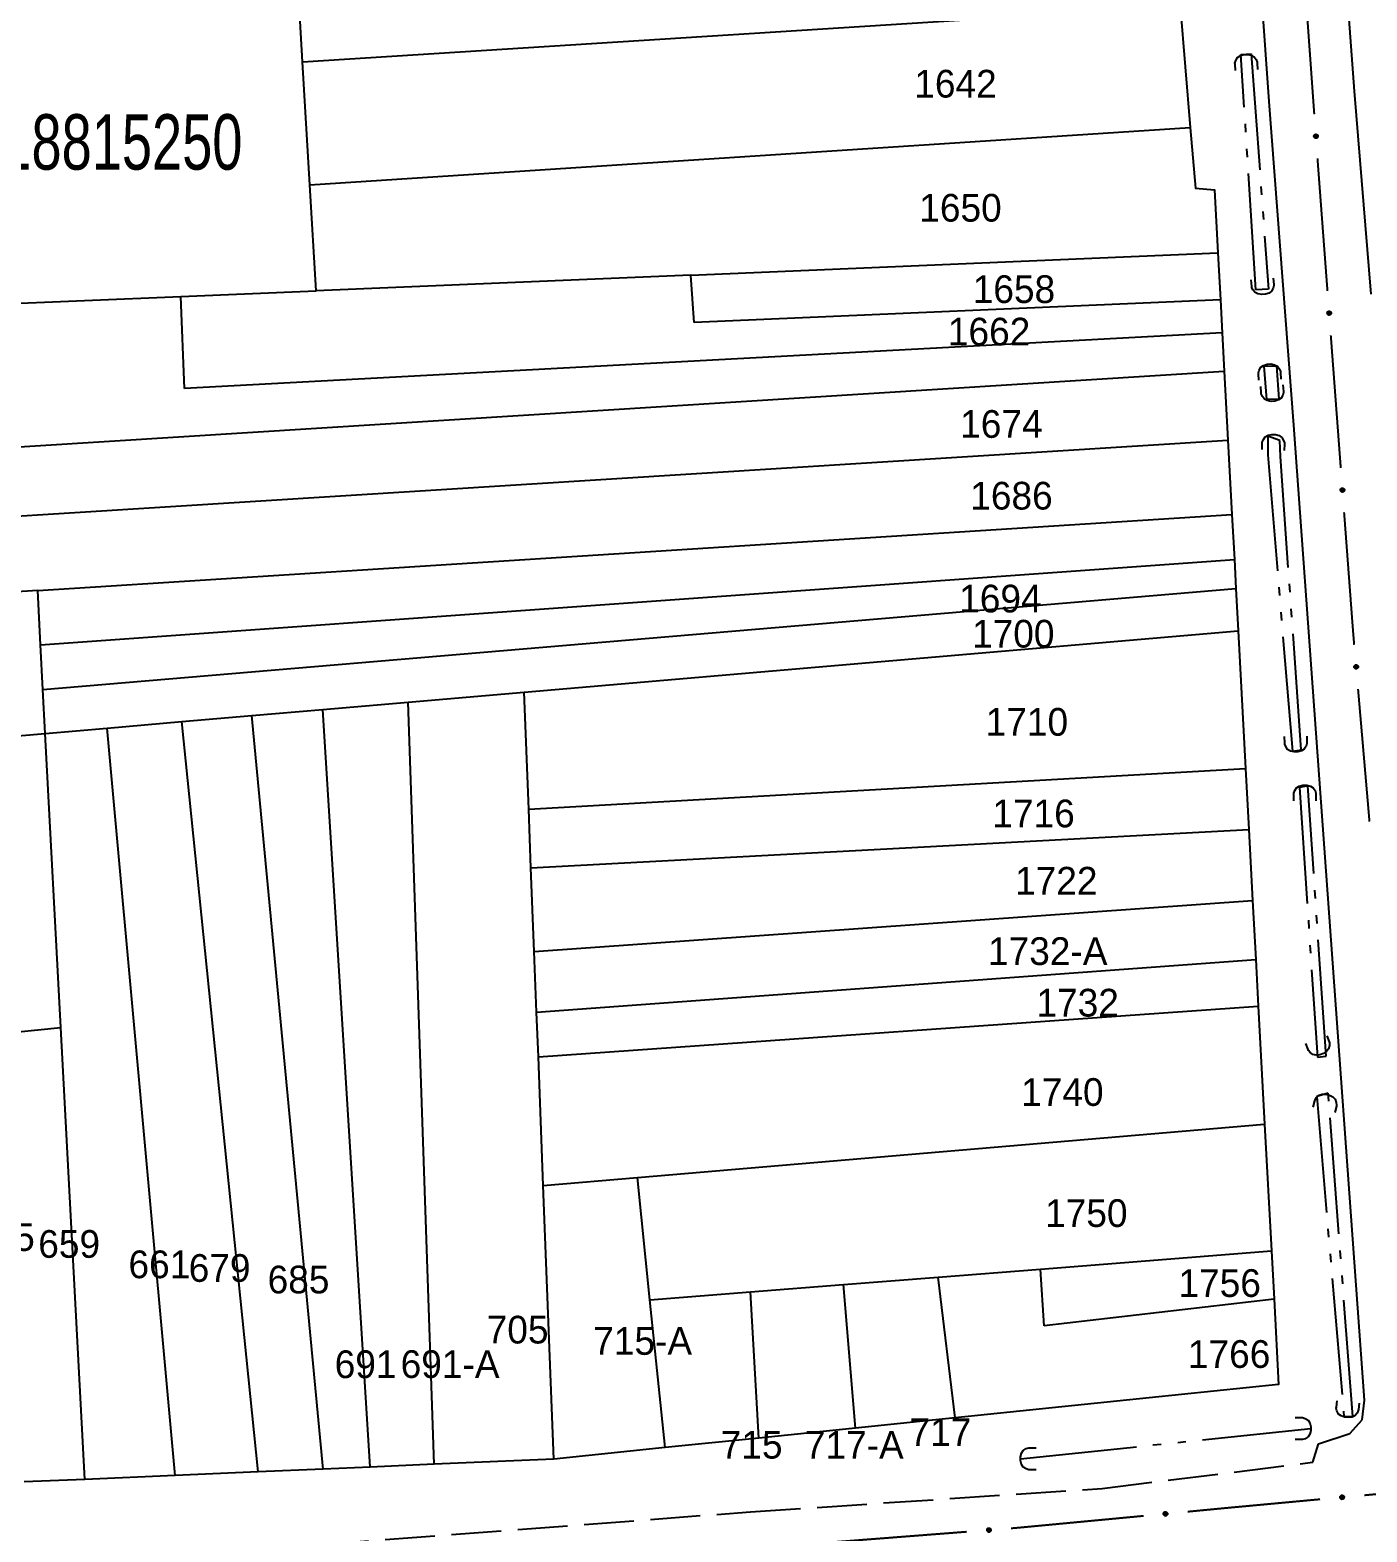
# Model space of a CAD drawing. Extents: x 201225 to 202591, y 4854937 to 4856079.
# Drawn here: x 202036.1 to 202156.7, y 4855340.4 to 4855475.9 of the extents above; entities that cross this region are included whole.
import ezdxf
from ezdxf.enums import TextEntityAlignment as Align

# ---------------------------------------------------------------- set-up
doc = ezdxf.new("R2010")
doc.units = 0
doc.header["$LTSCALE"] = 1.5
doc.header["$MEASUREMENT"] = 0
doc.linetypes.add('TRACO_05', pattern=[11, 7, -1, 0.5, -1, 0.5, -1])
doc.linetypes.add('TRACO_11', pattern=[8, 3, -1, 3, -1])
for name, color, linetype in [('CD_MALHA_LOTES', 7, 'CONTINUOUS'), ('CD_TXT_QUADRA', 2, 'CONTINUOUS'), ('HD-VALAS-DRENOS', 170, 'CONTINUOUS'), ('RU-QUADRA', 210, 'CONTINUOUS'), ('SV-BUEIRO-VALA', 7, 'CONTINUOUS'), ('SV-EIXO-RUA-PAV', 20, 'CONTINUOUS'), ('SV-RUA-PAVIM', 7, 'CONTINUOUS'), ('Th_NmrPort', 7, 'CONTINUOUS')]:
    doc.layers.add(name, color=color, linetype=linetype)
doc.styles.add('ARIAL', font='ARIAL.SHX')

# ---------------------------------------------------------------- blocks, each defined once
blk = doc.blocks.new('COD120', base_point=(202325.86, 4856054.02))
at = {"layer": 'SV-BUEIRO-VALA'}
blk.add_lwpolyline([(202324.86, 4856052.62), (202324.86, 4856053.203333), (202324.86, 4856053.290833), (202324.943333, 4856053.524167), (202325.11, 4856053.786667), (202325.36, 4856053.9325), (202325.693333, 4856054.02), (202326.026667, 4856054.02), (202326.36, 4856053.9325), (202326.61, 4856053.786667), (202326.776667, 4856053.524167), (202326.86, 4856053.290833), (202326.86, 4856053.203333), (202326.86, 4856052.62)], dxfattribs=at)

msp = doc.modelspace()

# ---------------------------------------------------------------- linework, layer by layer
at = {"layer": 'CD_MALHA_LOTES', "linetype": 'Continuous', "flags": 128}
for points in [[(202060.7, 4855472.99), (202060.08, 4855483.48)], [(202060.7, 4855472.99), (202139.84, 4855478.01)], [(202139.84, 4855478.01), (202140.76, 4855467.08)], [(202061.36, 4855461.9), (202060.7, 4855472.99)], [(202061.36, 4855461.9), (202140.76, 4855467.08)], [(202140.76, 4855467.08), (202141.23, 4855461.6)], [(202061.93, 4855452.34), (202061.36, 4855461.9)], [(202141.23, 4855461.6), (202142.95, 4855461.44)], [(202142.95, 4855461.44), (202143.25, 4855455.76)], [(202095.72, 4855453.76), (202143.25, 4855455.76)], [(202143.25, 4855455.76), (202143.48, 4855451.54)], [(202095.72, 4855453.76), (202061.93, 4855452.34)], [(202096.03, 4855449.48), (202095.72, 4855453.76)], [(202049.72, 4855451.82), (202061.93, 4855452.34)], [(202023.62, 4855450.73), (202049.72, 4855451.82)], [(202050.05, 4855443.53), (202049.72, 4855451.82)], [(202143.48, 4855451.54), (202096.03, 4855449.48)], [(202143.48, 4855451.54), (202143.64, 4855448.55)], [(202143.64, 4855448.55), (202050.05, 4855443.53)], [(202143.64, 4855448.55), (202143.82, 4855445.09)], [(202024.1, 4855437.58), (202143.82, 4855445.09)], [(202143.82, 4855445.09), (202144.16, 4855438.87)], [(202024.32, 4855431.35), (202144.16, 4855438.87)], [(202144.16, 4855438.87), (202144.52, 4855432.15)], [(202036.8, 4855425.31), (202144.52, 4855432.15)], [(202144.52, 4855432.15), (202144.74, 4855428.09)], [(202037.06, 4855420.42), (202144.74, 4855428.09)], [(202144.74, 4855428.09), (202144.88, 4855425.48)], [(202036.8, 4855425.31), (202024.57, 4855424.53)], [(202037.06, 4855420.42), (202036.8, 4855425.31)], [(202037.27, 4855416.38), (202144.88, 4855425.48)], [(202144.88, 4855425.48), (202145.08, 4855421.67)], [(202080.69, 4855416.13), (202145.08, 4855421.67)], [(202145.08, 4855421.67), (202145.75, 4855409.25)], [(202037.27, 4855416.38), (202037.06, 4855420.42)], [(202037.48, 4855412.42), (202037.27, 4855416.38)], [(202070.21, 4855415.23), (202080.69, 4855416.13)], [(202081.09, 4855405.59), (202080.69, 4855416.13)], [(202056.13, 4855414.02), (202062.53, 4855414.57)], [(202062.53, 4855414.57), (202070.21, 4855415.23)], [(202066.78, 4855346.25), (202062.53, 4855414.57)], [(202072.55, 4855346.5), (202070.21, 4855415.23)], [(202037.48, 4855412.42), (202043.06, 4855412.9)], [(202043.06, 4855412.9), (202049.8, 4855413.48)], [(202049.19, 4855345.49), (202043.06, 4855412.9)], [(202049.8, 4855413.48), (202056.13, 4855414.02)], [(202056.69, 4855345.81), (202049.8, 4855413.48)], [(202062.55, 4855346.06), (202056.13, 4855414.02)], [(202025.23, 4855411.37), (202037.48, 4855412.42)], [(202038.88, 4855385.88), (202037.48, 4855412.42)], [(202081.09, 4855405.59), (202145.75, 4855409.25)], [(202145.75, 4855409.25), (202146.04, 4855403.76)], [(202081.29, 4855400.3), (202081.09, 4855405.59)], [(202081.29, 4855400.3), (202146.04, 4855403.76)], [(202146.04, 4855403.76), (202146.39, 4855397.34)], [(202081.59, 4855392.76), (202081.29, 4855400.3)], [(202081.59, 4855392.76), (202146.39, 4855397.34)], [(202146.39, 4855397.34), (202146.67, 4855392.03)], [(202081.8, 4855387.28), (202081.59, 4855392.76)], [(202081.8, 4855387.28), (202146.67, 4855392.03)], [(202146.67, 4855392.03), (202146.9, 4855387.81)], [(202081.96, 4855383.25), (202081.8, 4855387.28)], [(202081.96, 4855383.25), (202146.9, 4855387.81)], [(202146.9, 4855387.81), (202147.47, 4855377.17)], [(202032.93, 4855385.28), (202038.88, 4855385.88)], [(202041.04, 4855345.13), (202038.88, 4855385.88)], [(202082.4, 4855371.65), (202081.96, 4855383.25)], [(202090.9, 4855372.37), (202147.47, 4855377.17)], [(202147.47, 4855377.17), (202148.09, 4855365.75)], [(202082.4, 4855371.65), (202090.9, 4855372.37)], [(202092.03, 4855361.33), (202090.9, 4855372.37)], [(202083.36, 4855346.96), (202082.4, 4855371.65)], [(202127.26, 4855364.1), (202148.09, 4855365.75)], [(202148.09, 4855365.75), (202148.32, 4855361.38)], [(202118.04, 4855363.38), (202127.26, 4855364.1)], [(202127.59, 4855358.98), (202127.26, 4855364.1)], [(202101.11, 4855362.04), (202109.49, 4855362.7)], [(202109.49, 4855362.7), (202118.04, 4855363.38)], [(202110.57, 4855349.76), (202109.49, 4855362.7)], [(202119.56, 4855350.69), (202118.04, 4855363.38)], [(202092.03, 4855361.33), (202101.11, 4855362.04)], [(202093.39, 4855348), (202092.03, 4855361.33)], [(202101.85, 4855348.86), (202101.11, 4855362.04)], [(202148.32, 4855361.38), (202127.59, 4855358.98)], [(202148.32, 4855361.38), (202148.73, 4855353.69)], [(202148.73, 4855353.69), (202119.56, 4855350.69)], [(202119.56, 4855350.69), (202110.57, 4855349.76)], [(202110.57, 4855349.76), (202101.85, 4855348.86)], [(202093.39, 4855348), (202083.36, 4855346.96)], [(202101.85, 4855348.86), (202093.39, 4855348)], [(202072.55, 4855346.5), (202066.78, 4855346.25)], [(202083.36, 4855346.96), (202072.55, 4855346.5)], [(202041.04, 4855345.13), (202035.57, 4855344.9)], [(202049.19, 4855345.49), (202041.04, 4855345.13)], [(202056.69, 4855345.81), (202049.19, 4855345.49)], [(202062.55, 4855346.06), (202056.69, 4855345.81)], [(202066.78, 4855346.25), (202062.55, 4855346.06)]]:
    msp.add_lwpolyline(points, dxfattribs=at)
at = {"layer": 'HD-VALAS-DRENOS', "linetype": 'TRACO_05'}
for points in [[(202146.69, 4855452.43, 6.88), (202145.34, 4855473.64, 7.05), (202146.27, 4855473.72, 7.05)], [(202146.27, 4855473.72, 7.11), (202147.82, 4855452.48, 6.88), (202146.69, 4855452.43, 6.88)], [(202147.68, 4855442.53, 6.65), (202147.42, 4855445.55, 6.65), (202148.54, 4855445.58, 6.65)], [(202148.54, 4855445.58, 6.65), (202148.76, 4855442.57, 6.65), (202147.68, 4855442.53, 6.65)], [(202125.46, 4855346.99, 4.91), (202151.63, 4855349.72, 4.35)]]:
    msp.add_polyline3d(points, dxfattribs=at)
for points in [[(202147.75, 4855439.22, 6.74), (202147.76, 4855437.56, 6.74), (202149.98, 4855410.83, 5.86), (202150.78, 4855410.94, 5.86), (202148.89, 4855437.41, 5.86), (202148.84, 4855438.83, 6.21)], [(202150.63, 4855407.55, 5.72), (202152.23, 4855383.21, 5.24), (202153.01, 4855383.31, 5.25), (202151.38, 4855407.68, 5.4)], [(202152.17, 4855379.68, 5.35), (202154.62, 4855350.82, 5.09), (202155.42, 4855350.82, 5.09), (202153.21, 4855379.98, 5.26)]]:
    msp.add_polyline3d(points, close=True, dxfattribs=at)
at = {"layer": 'RU-QUADRA', "linetype": 'Continuous', "flags": 128}
msp.add_lwpolyline([(202139.84, 4855478.01), (202140.76, 4855467.08), (202141.23, 4855461.6), (202142.95, 4855461.44), (202143.25, 4855455.76), (202143.48, 4855451.54), (202143.64, 4855448.55), (202143.82, 4855445.09), (202144.16, 4855438.87), (202144.52, 4855432.15), (202144.74, 4855428.09), (202144.88, 4855425.48), (202145.08, 4855421.67), (202145.75, 4855409.25), (202146.04, 4855403.76), (202146.39, 4855397.34), (202146.67, 4855392.03), (202146.9, 4855387.81), (202147.47, 4855377.17), (202148.09, 4855365.75), (202148.32, 4855361.38), (202148.73, 4855353.69), (202119.56, 4855350.69), (202101.85, 4855348.86), (202093.39, 4855348), (202083.36, 4855346.96), (202072.55, 4855346.5), (202066.78, 4855346.25), (202062.55, 4855346.06), (202056.69, 4855345.81), (202049.19, 4855345.49), (202041.04, 4855345.13), (202035.57, 4855344.9)], dxfattribs=at)
at = {"layer": 'SV-EIXO-RUA-PAV', "const_width": 0.18}
for points in [[(202151.09, 4855480.24), (202151.95, 4855468.27)], [(202152.24, 4855464.28), (202153.14, 4855452.32)], [(202153.44, 4855448.33), (202154.34, 4855436.36)], [(202154.64, 4855432.37), (202155.39, 4855422.4)], [(202155.39, 4855422.4), (202155.45, 4855421.62)], [(202155.45, 4855421.62), (202155.55, 4855420.41)], [(202155.9, 4855416.42), (202156.93, 4855404.47)], [(202156.46, 4855343.7), (202160.44, 4855344.07)], [(202140.53, 4855342.22), (202144.51, 4855342.6)], [(202144.51, 4855342.6), (202145.49, 4855342.69)], [(202145.49, 4855342.69), (202152.48, 4855343.34)], [(202125.01, 4855340.75), (202136.55, 4855341.84)], [(202108.65, 4855339.48), (202120.61, 4855340.41)], [(202124.6, 4855340.72), (202125.01, 4855340.75)]]:
    msp.add_lwpolyline(points, dxfattribs=at)
at = {"layer": 'SV-EIXO-RUA-PAV'}
for points in [[(202152.19, 4855466.43), (202152.23, 4855466.4), (202152.26, 4855466.36), (202152.27, 4855466.33), (202152.27, 4855466.29), (202152.27, 4855466.26), (202152.26, 4855466.22), (202152.25, 4855466.19), (202152.22, 4855466.15), (202152.18, 4855466.12), (202152.14, 4855466.11), (202152.11, 4855466.1), (202152.07, 4855466.1), (202152.04, 4855466.11), (202152, 4855466.13), (202151.96, 4855466.17), (202151.94, 4855466.2), (202151.93, 4855466.23), (202151.92, 4855466.27), (202151.92, 4855466.31), (202151.93, 4855466.34), (202151.95, 4855466.38), (202151.98, 4855466.41), (202152.01, 4855466.44), (202152.05, 4855466.45), (202152.08, 4855466.46), (202152.12, 4855466.46), (202152.15, 4855466.45), (202152.19, 4855466.43)], [(202153.39, 4855450.48), (202153.43, 4855450.44), (202153.45, 4855450.41), (202153.47, 4855450.37), (202153.47, 4855450.34), (202153.47, 4855450.3), (202153.46, 4855450.27), (202153.45, 4855450.23), (202153.41, 4855450.19), (202153.38, 4855450.17), (202153.34, 4855450.16), (202153.31, 4855450.15), (202153.27, 4855450.15), (202153.24, 4855450.16), (202153.2, 4855450.18), (202153.16, 4855450.21), (202153.14, 4855450.24), (202153.13, 4855450.28), (202153.12, 4855450.31), (202153.12, 4855450.35), (202153.13, 4855450.38), (202153.15, 4855450.42), (202153.18, 4855450.46), (202153.21, 4855450.48), (202153.25, 4855450.5), (202153.28, 4855450.5), (202153.32, 4855450.5), (202153.35, 4855450.5), (202153.39, 4855450.48)], [(202154.59, 4855434.52), (202154.63, 4855434.49), (202154.65, 4855434.45), (202154.67, 4855434.42), (202154.67, 4855434.38), (202154.67, 4855434.35), (202154.66, 4855434.31), (202154.65, 4855434.28), (202154.61, 4855434.24), (202154.58, 4855434.21), (202154.54, 4855434.2), (202154.51, 4855434.19), (202154.47, 4855434.19), (202154.44, 4855434.2), (202154.4, 4855434.22), (202154.36, 4855434.26), (202154.34, 4855434.29), (202154.32, 4855434.32), (202154.32, 4855434.36), (202154.32, 4855434.4), (202154.33, 4855434.43), (202154.35, 4855434.47), (202154.38, 4855434.5), (202154.41, 4855434.53), (202154.45, 4855434.54), (202154.48, 4855434.55), (202154.52, 4855434.55), (202154.55, 4855434.54), (202154.59, 4855434.52)], [(202155.82, 4855418.57), (202155.86, 4855418.54), (202155.89, 4855418.5), (202155.9, 4855418.47), (202155.91, 4855418.43), (202155.91, 4855418.4), (202155.9, 4855418.36), (202155.88, 4855418.33), (202155.85, 4855418.29), (202155.81, 4855418.26), (202155.78, 4855418.25), (202155.74, 4855418.24), (202155.71, 4855418.24), (202155.67, 4855418.25), (202155.63, 4855418.27), (202155.6, 4855418.3), (202155.57, 4855418.34), (202155.56, 4855418.37), (202155.55, 4855418.41), (202155.55, 4855418.44), (202155.56, 4855418.48), (202155.58, 4855418.51), (202155.61, 4855418.55), (202155.64, 4855418.58), (202155.68, 4855418.59), (202155.71, 4855418.59), (202155.75, 4855418.6), (202155.79, 4855418.59), (202155.82, 4855418.57)], [(202154.31, 4855343.62), (202154.35, 4855343.66), (202154.38, 4855343.68), (202154.41, 4855343.7), (202154.45, 4855343.7), (202154.48, 4855343.7), (202154.52, 4855343.69), (202154.56, 4855343.68), (202154.6, 4855343.64), (202154.62, 4855343.61), (202154.64, 4855343.57), (202154.64, 4855343.54), (202154.64, 4855343.51), (202154.63, 4855343.47), (202154.62, 4855343.43), (202154.58, 4855343.39), (202154.55, 4855343.37), (202154.52, 4855343.35), (202154.48, 4855343.35), (202154.44, 4855343.35), (202154.41, 4855343.36), (202154.37, 4855343.37), (202154.33, 4855343.41), (202154.31, 4855343.44), (202154.3, 4855343.47), (202154.29, 4855343.51), (202154.29, 4855343.54), (202154.3, 4855343.58), (202154.31, 4855343.62)], [(202138.38, 4855342.13), (202138.41, 4855342.17), (202138.45, 4855342.19), (202138.48, 4855342.21), (202138.52, 4855342.21), (202138.55, 4855342.21), (202138.59, 4855342.2), (202138.63, 4855342.19), (202138.66, 4855342.16), (202138.69, 4855342.12), (202138.71, 4855342.09), (202138.71, 4855342.05), (202138.71, 4855342.02), (202138.7, 4855341.98), (202138.69, 4855341.94), (202138.65, 4855341.9), (202138.62, 4855341.88), (202138.59, 4855341.87), (202138.55, 4855341.86), (202138.51, 4855341.86), (202138.48, 4855341.87), (202138.44, 4855341.88), (202138.4, 4855341.92), (202138.38, 4855341.95), (202138.36, 4855341.98), (202138.36, 4855342.02), (202138.36, 4855342.05), (202138.36, 4855342.09), (202138.38, 4855342.13)], [(202122.45, 4855340.66), (202122.48, 4855340.7), (202122.52, 4855340.73), (202122.55, 4855340.74), (202122.59, 4855340.74), (202122.62, 4855340.74), (202122.66, 4855340.73), (202122.7, 4855340.72), (202122.73, 4855340.69), (202122.76, 4855340.65), (202122.77, 4855340.62), (202122.78, 4855340.58), (202122.78, 4855340.55), (202122.77, 4855340.51), (202122.75, 4855340.47), (202122.72, 4855340.43), (202122.69, 4855340.41), (202122.65, 4855340.4), (202122.62, 4855340.39), (202122.58, 4855340.39), (202122.54, 4855340.4), (202122.51, 4855340.42), (202122.47, 4855340.45), (202122.44, 4855340.48), (202122.43, 4855340.52), (202122.43, 4855340.55), (202122.43, 4855340.59), (202122.43, 4855340.62), (202122.45, 4855340.66)]]:
    msp.add_lwpolyline(points, close=True, dxfattribs=at)
for points in [[(202151.92, 4855466.31), (202151.94, 4855466.2)], [(202151.93, 4855466.34), (202151.96, 4855466.17)], [(202151.93, 4855466.32), (202151.95, 4855466.19)], [(202151.94, 4855466.35), (202151.98, 4855466.16)], [(202151.95, 4855466.38), (202152, 4855466.13)], [(202151.97, 4855466.39), (202152.02, 4855466.13)], [(202151.98, 4855466.41), (202152.04, 4855466.11)], [(202152, 4855466.42), (202152.06, 4855466.11)], [(202152.01, 4855466.44), (202152.07, 4855466.1)], [(202152.03, 4855466.44), (202152.09, 4855466.11)], [(202152.05, 4855466.45), (202152.11, 4855466.1)], [(202152.07, 4855466.45), (202152.12, 4855466.11)], [(202152.08, 4855466.46), (202152.14, 4855466.11)], [(202152.1, 4855466.45), (202152.16, 4855466.12)], [(202152.12, 4855466.46), (202152.18, 4855466.12)], [(202152.14, 4855466.45), (202152.2, 4855466.14)], [(202152.15, 4855466.45), (202152.22, 4855466.15)], [(202152.17, 4855466.44), (202152.23, 4855466.17)], [(202152.19, 4855466.43), (202152.25, 4855466.19)], [(202152.21, 4855466.41), (202152.25, 4855466.21)], [(202152.23, 4855466.4), (202152.26, 4855466.22)], [(202152.24, 4855466.38), (202152.27, 4855466.25)], [(202152.26, 4855466.36), (202152.27, 4855466.26)], [(202153.12, 4855450.35), (202153.14, 4855450.24)], [(202153.13, 4855450.38), (202153.16, 4855450.21)], [(202153.13, 4855450.36), (202153.15, 4855450.23)], [(202153.14, 4855450.4), (202153.18, 4855450.2)], [(202153.15, 4855450.42), (202153.2, 4855450.18)], [(202153.17, 4855450.44), (202153.22, 4855450.17)], [(202153.18, 4855450.46), (202153.24, 4855450.16)], [(202153.2, 4855450.47), (202153.25, 4855450.16)], [(202153.21, 4855450.48), (202153.27, 4855450.15)], [(202153.23, 4855450.49), (202153.29, 4855450.15)], [(202153.25, 4855450.5), (202153.31, 4855450.15)], [(202153.26, 4855450.5), (202153.32, 4855450.15)], [(202153.28, 4855450.5), (202153.34, 4855450.16)], [(202153.3, 4855450.5), (202153.36, 4855450.17)], [(202153.32, 4855450.5), (202153.38, 4855450.17)], [(202153.34, 4855450.49), (202153.4, 4855450.19)], [(202153.35, 4855450.5), (202153.41, 4855450.19)], [(202153.37, 4855450.48), (202153.43, 4855450.22)], [(202153.39, 4855450.48), (202153.45, 4855450.23)], [(202153.41, 4855450.46), (202153.45, 4855450.26)], [(202153.43, 4855450.44), (202153.46, 4855450.27)], [(202153.44, 4855450.42), (202153.47, 4855450.3)], [(202153.45, 4855450.41), (202153.47, 4855450.3)], [(202154.32, 4855434.41), (202154.35, 4855434.28)], [(202154.32, 4855434.4), (202154.34, 4855434.29)], [(202154.33, 4855434.43), (202154.36, 4855434.26)], [(202154.34, 4855434.44), (202154.38, 4855434.25)], [(202154.35, 4855434.47), (202154.4, 4855434.22)], [(202154.36, 4855434.48), (202154.42, 4855434.22)], [(202154.38, 4855434.5), (202154.44, 4855434.2)], [(202154.39, 4855434.51), (202154.45, 4855434.2)], [(202154.41, 4855434.53), (202154.47, 4855434.19)], [(202154.43, 4855434.53), (202154.49, 4855434.2)], [(202154.45, 4855434.54), (202154.51, 4855434.19)], [(202154.46, 4855434.54), (202154.52, 4855434.2)], [(202154.48, 4855434.55), (202154.54, 4855434.2)], [(202154.5, 4855434.54), (202154.56, 4855434.21)], [(202154.52, 4855434.55), (202154.58, 4855434.21)], [(202154.54, 4855434.54), (202154.6, 4855434.23)], [(202154.55, 4855434.54), (202154.61, 4855434.24)], [(202154.57, 4855434.53), (202154.63, 4855434.26)], [(202154.59, 4855434.52), (202154.65, 4855434.28)], [(202154.61, 4855434.5), (202154.65, 4855434.3)], [(202154.63, 4855434.49), (202154.66, 4855434.31)], [(202154.64, 4855434.47), (202154.67, 4855434.34)], [(202154.65, 4855434.45), (202154.67, 4855434.35)], [(202155.55, 4855418.44), (202155.57, 4855418.34)], [(202155.56, 4855418.48), (202155.6, 4855418.3)], [(202155.56, 4855418.45), (202155.58, 4855418.32)], [(202155.57, 4855418.49), (202155.61, 4855418.29)], [(202155.58, 4855418.51), (202155.63, 4855418.27)], [(202155.6, 4855418.53), (202155.65, 4855418.26)], [(202155.61, 4855418.55), (202155.67, 4855418.25)], [(202155.63, 4855418.56), (202155.69, 4855418.25)], [(202155.64, 4855418.58), (202155.71, 4855418.24)], [(202155.66, 4855418.58), (202155.73, 4855418.25)], [(202155.68, 4855418.59), (202155.74, 4855418.24)], [(202155.7, 4855418.59), (202155.76, 4855418.25)], [(202155.71, 4855418.59), (202155.78, 4855418.25)], [(202155.73, 4855418.59), (202155.8, 4855418.26)], [(202155.75, 4855418.6), (202155.81, 4855418.26)], [(202155.77, 4855418.59), (202155.83, 4855418.28)], [(202155.79, 4855418.59), (202155.85, 4855418.29)], [(202155.8, 4855418.58), (202155.86, 4855418.31)], [(202155.82, 4855418.57), (202155.88, 4855418.33)], [(202155.84, 4855418.55), (202155.89, 4855418.35)], [(202155.86, 4855418.54), (202155.9, 4855418.36)], [(202155.88, 4855418.52), (202155.9, 4855418.39)], [(202155.89, 4855418.5), (202155.91, 4855418.4)], [(202154.29, 4855343.54), (202154.62, 4855343.61)], [(202154.3, 4855343.58), (202154.6, 4855343.64)], [(202154.3, 4855343.56), (202154.6, 4855343.63)], [(202154.31, 4855343.62), (202154.56, 4855343.68)], [(202154.31, 4855343.6), (202154.57, 4855343.66)], [(202154.33, 4855343.64), (202154.53, 4855343.68)], [(202154.35, 4855343.66), (202154.52, 4855343.69)], [(202154.37, 4855343.67), (202154.49, 4855343.69)], [(202154.38, 4855343.68), (202154.48, 4855343.7)], [(202154.29, 4855343.53), (202154.62, 4855343.59)], [(202154.29, 4855343.51), (202154.64, 4855343.57)], [(202154.3, 4855343.49), (202154.64, 4855343.55)], [(202154.3, 4855343.47), (202154.64, 4855343.54)], [(202154.31, 4855343.46), (202154.64, 4855343.52)], [(202154.31, 4855343.44), (202154.64, 4855343.51)], [(202154.32, 4855343.42), (202154.63, 4855343.49)], [(202154.33, 4855343.41), (202154.63, 4855343.47)], [(202154.36, 4855343.39), (202154.62, 4855343.45)], [(202154.37, 4855343.37), (202154.62, 4855343.43)], [(202154.4, 4855343.37), (202154.59, 4855343.41)], [(202154.41, 4855343.36), (202154.58, 4855343.39)], [(202154.43, 4855343.35), (202154.56, 4855343.38)], [(202154.44, 4855343.35), (202154.55, 4855343.37)], [(202138.36, 4855342.09), (202138.66, 4855342.16)], [(202138.36, 4855342.05), (202138.69, 4855342.12)], [(202138.36, 4855342.04), (202138.69, 4855342.1)], [(202138.36, 4855342.02), (202138.71, 4855342.09)], [(202138.36, 4855342), (202138.71, 4855342.07)], [(202138.37, 4855342.07), (202138.67, 4855342.14)], [(202138.36, 4855341.98), (202138.71, 4855342.05)], [(202138.38, 4855342.13), (202138.63, 4855342.19)], [(202138.38, 4855342.11), (202138.64, 4855342.17)], [(202138.38, 4855341.97), (202138.71, 4855342.03)], [(202138.38, 4855341.95), (202138.71, 4855342.02)], [(202138.39, 4855341.93), (202138.7, 4855342)], [(202138.4, 4855342.15), (202138.6, 4855342.19)], [(202138.4, 4855341.92), (202138.7, 4855341.98)], [(202138.41, 4855342.17), (202138.59, 4855342.2)], [(202138.43, 4855342.18), (202138.56, 4855342.21)], [(202138.43, 4855341.9), (202138.69, 4855341.96)], [(202138.44, 4855341.88), (202138.69, 4855341.94)], [(202138.45, 4855342.19), (202138.55, 4855342.21)], [(202138.47, 4855341.88), (202138.66, 4855341.92)], [(202138.48, 4855341.87), (202138.65, 4855341.9)], [(202138.5, 4855341.86), (202138.63, 4855341.89)], [(202138.51, 4855341.86), (202138.62, 4855341.88)], [(202122.43, 4855340.62), (202122.73, 4855340.69)], [(202122.43, 4855340.61), (202122.74, 4855340.67)], [(202122.43, 4855340.59), (202122.76, 4855340.65)], [(202122.43, 4855340.57), (202122.76, 4855340.63)], [(202122.43, 4855340.55), (202122.77, 4855340.62)], [(202122.43, 4855340.54), (202122.78, 4855340.6)], [(202122.43, 4855340.52), (202122.78, 4855340.58)], [(202122.44, 4855340.64), (202122.71, 4855340.7)], [(202122.44, 4855340.5), (202122.78, 4855340.56)], [(202122.44, 4855340.48), (202122.78, 4855340.55)], [(202122.45, 4855340.66), (202122.7, 4855340.72)], [(202122.46, 4855340.47), (202122.77, 4855340.53)], [(202122.47, 4855340.68), (202122.67, 4855340.73)], [(202122.47, 4855340.45), (202122.77, 4855340.51)], [(202122.48, 4855340.7), (202122.66, 4855340.73)], [(202122.49, 4855340.44), (202122.76, 4855340.49)], [(202122.5, 4855340.72), (202122.63, 4855340.74)], [(202122.51, 4855340.42), (202122.75, 4855340.47)], [(202122.52, 4855340.73), (202122.62, 4855340.74)], [(202122.53, 4855340.41), (202122.73, 4855340.45)], [(202122.54, 4855340.4), (202122.72, 4855340.43)], [(202122.57, 4855340.4), (202122.7, 4855340.42)], [(202122.58, 4855340.39), (202122.69, 4855340.41)]]:
    msp.add_lwpolyline(points, dxfattribs=at)
at = {"layer": 'SV-RUA-PAVIM', "linetype": 'Continuous'}
for points in [[(202157.07, 4855452.04, 4.54), (202155.57, 4855470.34, 6.87), (202149.44, 4855553.27, 6.87), (202148.36, 4855568.95, 8.42), (202149.73, 4855571.57, 8.46), (202152.55, 4855572.54, 8.48), (202222.04, 4855577.6, 8.41), (202279.93, 4855582.35, 7.15), (202318.55, 4855585, 4.89)], [(202156.28, 4855350.5, 4.91), (202156.48, 4855352.29, 4.88), (202152.12, 4855412.43, 4.88), (202150.11, 4855440.22, 6.47), (202147.87, 4855469.43, 6.89), (202141.96, 4855552.91, 8.25), (202140.26, 4855569.24, 8.24), (202138.72, 4855570.37, 8.24), (202055.61, 4855565.34, 9.21), (202002.86, 4855561.22, 10.29), (201934.48, 4855555.95, 11.25), (201931.39, 4855554.41, 11.23), (201930.18, 4855551.28, 11.23), (201933.01, 4855511.37, 11.23), (201936.81, 4855458.55, 8.88), (201938.11, 4855439.11, 6.67), (201939.48, 4855419.17, 8.47), (201941.89, 4855385.03, 7.27), (201945.42, 4855339.97, 6.68), (201946.96, 4855337.08, 6.67), (201950.9, 4855334.65, 6.56)]]:
    msp.add_polyline3d(points, dxfattribs=at)
at = {"layer": 'SV-RUA-PAVIM', "linetype": 'TRACO_11'}
msp.add_polyline3d([(201950.9, 4855334.65, 6.56), (201982.12, 4855335.95, 6.55), (202021.23, 4855336.46, 6.51), (202062.15, 4855339.24, 5.8), (202101.11, 4855342.21, 5.27), (202132.82, 4855344.31, 5.29), (202151.81, 4855346.68, 4.57), (202152.34, 4855348.33, 4.58), (202155.17, 4855349.27, 4.65), (202156.28, 4855350.5, 4.91)], dxfattribs=at)

# ---------------------------------------------------------------- block references
at = {"layer": 'SV-BUEIRO-VALA'}
for p, rotation in [((202145.76, 4855473.65, 7.05), 3), ((202147.38, 4855452.01, 6.88), 185), ((202147.87, 4855445.73, 6.65), 3), ((202148.22, 4855442.38, 6.65), 184), ((202148.29, 4855439.38, 5.98), 358), ((202150.3, 4855410.75, 5.31), 181), ((202152.62, 4855383.48, 4.78), 200), ((202153.17, 4855379.83, 4.75), 346), ((202154.85, 4855350.72, 4.73), 174), ((202151.63, 4855349.72, 4.86), 270), ((202125.46, 4855346.99, 4.89), 90)]:
    msp.add_blockref('COD120', p, dxfattribs=dict(at, rotation=rotation))
msp.add_blockref('COD120', (202151.1, 4855407.75, 5.17), dxfattribs=at)

# ---------------------------------------------------------------- texts
at = {"layer": 'CD_TXT_QUADRA', "style": 'ARIAL', "width": 0.7}
msp.add_text('318815250', height=5, dxfattribs=at).set_placement((202030.8, 4855463.27))
at = {"layer": 'Th_NmrPort', "color": 1}
for s, p in [('1642', (202115.87, 4855471.02)), ('1650', (202116.32, 4855459.83)), ('1658', (202121.14, 4855452.49)), ('1662', (202118.9, 4855448.66)), ('1674', (202120.01, 4855440.33)), ('1686', (202120.92, 4855433.86)), ('1694', (202119.92, 4855424.58)), ('1700', (202121.08, 4855421.41)), ('1710', (202122.31, 4855413.46)), ('1716', (202122.91, 4855405.2)), ('1722', (202124.96, 4855399.13)), ('1732-A', (202122.52, 4855392.78)), ('1732', (202126.89, 4855388.13)), ('1740', (202125.51, 4855380.07)), ('1750', (202127.67, 4855369.15)), ('635', (202030.96, 4855366.99)), ('659', (202036.85, 4855366.37)), ('661', (202044.99, 4855364.53)), ('679', (202050.42, 4855364.2)), ('685', (202057.54, 4855363.16)), ('1756', (202139.7, 4855362.84)), ('705', (202077.3, 4855358.64)), ('715-A', (202086.91, 4855357.62)), ('1766', (202140.55, 4855356.44)), ('691', (202063.59, 4855355.52)), ('691-A', (202069.54, 4855355.53)), ('717', (202115.44, 4855349.39)), ('715', (202098.41, 4855348.26)), ('717-A', (202106, 4855348.24))]:
    msp.add_text(s, height=2.5, dxfattribs=at).set_placement(p, align=Align.MIDDLE_LEFT)

doc.saveas('drawing.dxf')
